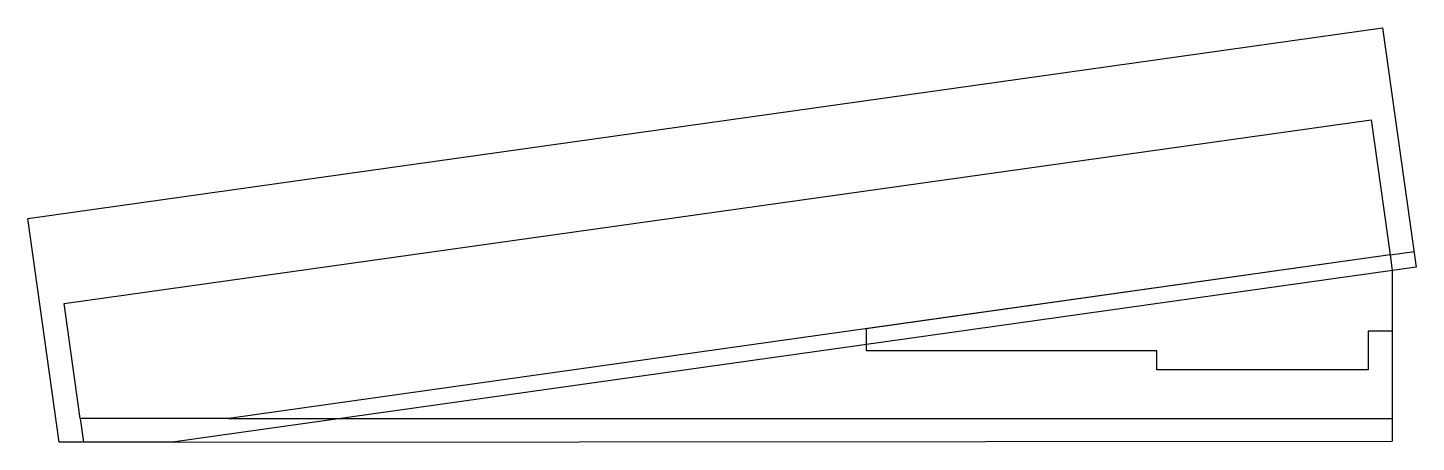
# Model space of a CAD drawing. Header units: inches. Extents: x 20 to 135, y 20 to 54.
import ezdxf

# ---------------------------------------------------------------- set-up
doc = ezdxf.new("R2010")
doc.units = ezdxf.units.IN
doc.header["$MEASUREMENT"] = 0

msp = doc.modelspace()

# ---------------------------------------------------------------- linework, layer by layer
for p, q in [((132.82, 35.49), (134.8, 35.77)), ((132.82, 35.49), (89.43, 29.39)), ((132.82, 35.49), (133, 34.2)), ((133, 34.2), (133, 20.08)), ((133, 34.2), (133, 29.2)), ((89.43, 29.39), (89.43, 27.59)), ((133, 29.2), (131, 29.2)), ((131, 29.2), (131, 25.99)), ((89.43, 27.59), (113.5, 27.59)), ((113.5, 25.99), (113.5, 27.59)), ((131, 25.99), (113.5, 25.99)), ((24.34, 21.97), (24.62, 20)), ((36.65, 21.97), (133, 21.97)), ((24.62, 20), (22.6, 20)), ((31.99, 20.01), (24.62, 20.01)), ((31.99, 20.01), (133, 20.08))]:
    msp.add_line(p, q)
msp.add_lwpolyline([(22.6, 20), (20, 38.52), (132.2, 54.29), (134.98, 34.48), (31.99, 20.01)])
msp.add_lwpolyline([(24.34, 21.97), (23.01, 31.47), (131.25, 46.68), (132.82, 35.49), (36.65, 21.97)], close=True)

doc.saveas('drawing.dxf')
